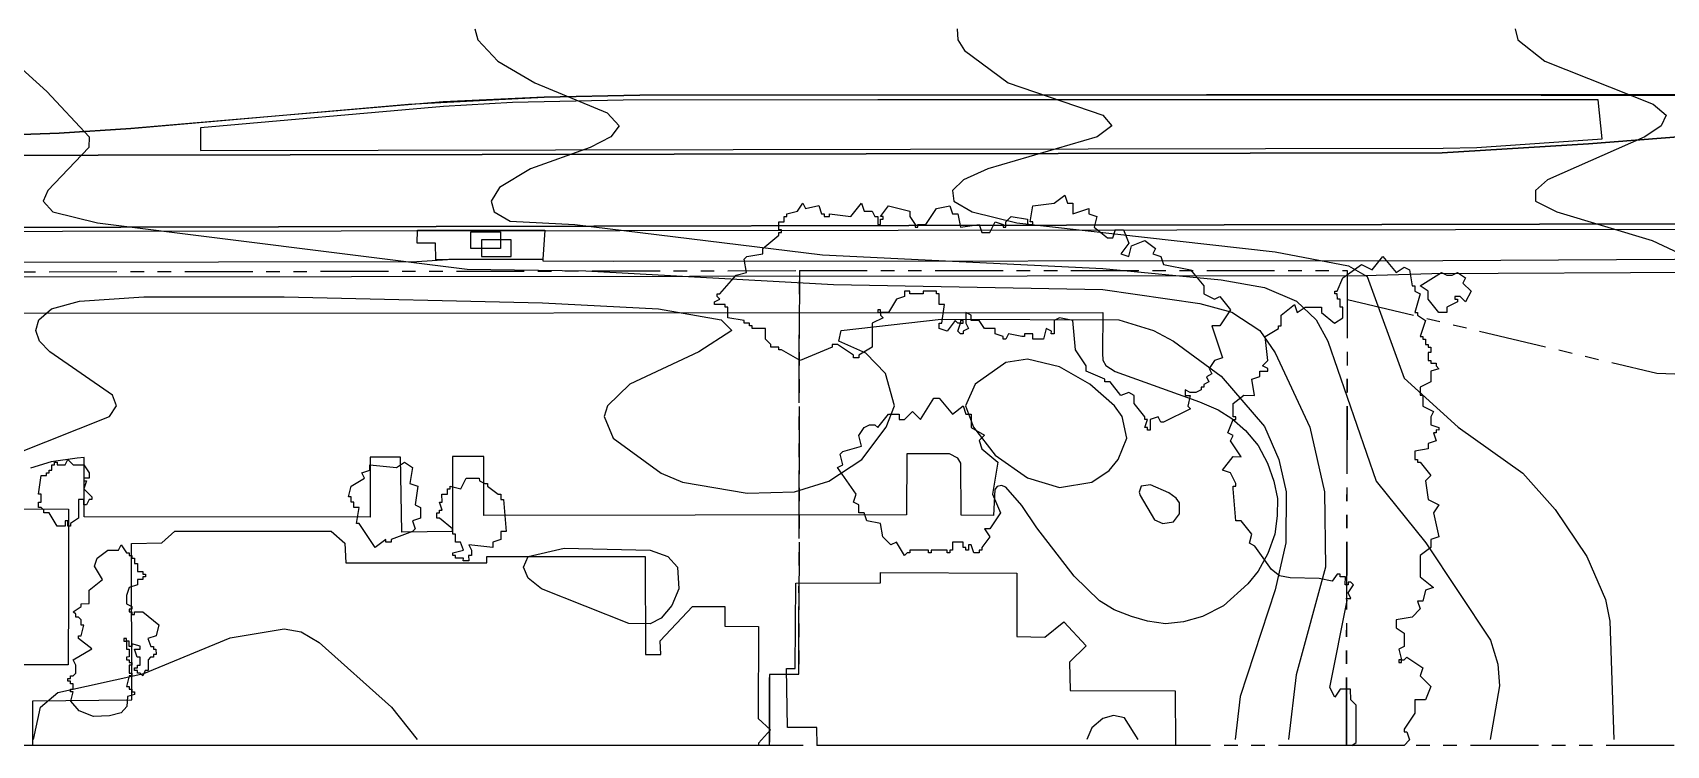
# Model space of a CAD drawing. Header units: metres. Extents: x -550 to 550, y -500 to 950.
# Drawn here: x -166.9 to -14.1, y -500 to -433.3 of the extents above; entities that cross this region are included whole.
import ezdxf

# ---------------------------------------------------------------- set-up
doc = ezdxf.new("R2010")
doc.units = ezdxf.units.M
doc.header["$LTSCALE"] = 2
doc.linetypes.add('PHANTOM', pattern=[6.35, 3.175, -0.635, 0.635, -0.635, 0.635, -0.635])
for name, color, linetype in [('SITE-BLDG-EXIST', 7, 'CONTINUOUS'), ('SITE-PARKING', 250, 'CONTINUOUS'), ('SITE-PROPERTY', 7, 'PHANTOM'), ('SITE-ROAD-CURB', 7, 'CONTINUOUS'), ('SITE-ROAD-PAVED', 7, 'CONTINUOUS'), ('SITE-TREE-CANOPY', 94, 'CONTINUOUS'), ('TOPO-CONTOUR-MAJOR', 8, 'CONTINUOUS'), ('TOPO-CONTOUR-MINOR', 9, 'CONTINUOUS')]:
    doc.layers.add(name, color=color, linetype=linetype)

msp = doc.modelspace()

# ---------------------------------------------------------------- linework, layer by layer
at = {"layer": 'SITE-BLDG-EXIST'}
for points in [[(-125.95, -451.94), (-123.19, -451.95), (-123.18, -453.49), (-125.94, -453.5)], [(-166.92, -495.82), (-157.65, -495.74), (-157.7, -481.12), (-154.87, -481.06), (-153.63, -479.94), (-139.01, -479.94), (-137.73, -481.07), (-137.66, -482.91), (-124.46, -482.91), (-124.46, -482.31), (-109.65, -482.32), (-109.61, -491.5), (-108.17, -491.49), (-108.23, -490.21), (-105.23, -486.99), (-102.21, -486.99), (-102.19, -488.85), (-99.06, -488.87), (-99.08, -497.48), (-97.94, -498.56), (-99.04, -499.8), (-99.04, -500), (-166.93, -500)], [(-93.58, -498.34), (-96.34, -498.34), (-96.44, -492.8), (-95.63, -492.8), (-95.56, -484.82), (-87.65, -484.8), (-87.63, -483.83), (-74.89, -483.88), (-74.87, -489.82), (-72.25, -489.86), (-70.5, -488.43), (-68.39, -490.7), (-69.95, -492.2), (-69.88, -494.87), (-60.06, -494.91), (-60.03, -500), (-93.57, -500)]]:
    msp.add_lwpolyline(points, close=True, dxfattribs=at)
at = {"layer": 'SITE-PARKING'}
for points in [[(-169.56, -459.55), (-66.85, -459.48), (-66.88, -463.29), (-66.83, -463.96), (-66.55, -464.45), (-65.68, -465.02), (-57.79, -467.84), (-56.04, -468.6), (-54.77, -469.42), (-53.48, -470.52), (-52.31, -471.94), (-51.43, -473.6), (-50.83, -475.27), (-50.51, -476.91), (-50.52, -478.51), (-50.74, -480.23), (-51.39, -482.04), (-52.3, -483.71), (-53.27, -484.88), (-55.56, -486.95), (-57.5, -487.94), (-59.3, -488.45), (-60.97, -488.64), (-62.65, -488.39), (-64.15, -487.93), (-65.78, -487.32), (-67.16, -486.47), (-69.51, -484.16), (-73, -479.65), (-74.41, -477.54), (-75.9, -475.82), (-76.31, -475.67), (-76.71, -475.77), (-76.95, -476.06), (-77.06, -478.49), (-80.08, -478.46), (-80.11, -473.58), (-80.39, -473.12), (-81.18, -472.73), (-85.18, -472.71), (-85.21, -478.43), (-124.75, -478.49), (-124.75, -472.97), (-127.66, -472.97), (-127.66, -480), (-132.4, -480.04), (-132.53, -473.04), (-135.38, -473.02), (-135.38, -478.63), (-162.11, -478.61), (-162.12, -473.06), (-162.79, -473.11), (-165.21, -473.46), (-167.13, -474.05)], [(-169.14, -477.87), (-163.6, -477.88), (-163.58, -485.75), (-163.62, -492.47), (-169.13, -492.46)]]:
    msp.add_lwpolyline(points, dxfattribs=at)
msp.add_lwpolyline([(-63.25, -475.75), (-63.43, -476.31), (-63.35, -476.61), (-61.99, -478.88), (-61.23, -479.25), (-60.24, -479.08), (-59.67, -478.33), (-59.67, -477.29), (-59.98, -476.85), (-60.67, -476.37), (-62.38, -475.61)], close=True, dxfattribs=at)
at = {"layer": 'SITE-PROPERTY'}
for points in [[(-223.77, -499.9), (-223.8, -463.32), (-223.65, -461.85), (-223.22, -460.42), (-222.51, -459.12), (-221.57, -457.98), (-220.42, -457.03), (-219.11, -456.32), (-217.69, -455.89), (-216.21, -455.74), (-95.22, -455.57), (-95.27, -493.34), (-98.02, -493.36), (-98.03, -500), (-223.77, -500)], [(-98.02, -493.36), (-95.27, -493.34), (-95.22, -455.57), (-43.97, -455.55), (-44.06, -500), (-98.03, -500)], [(-43.95, -458.28), (-15.02, -465.17), (12.06, -466.24), (12, -500), (-44.06, -500)], [(-43.95, -458.28), (-15.02, -465.17), (12.06, -466.24), (12, -500), (-44.06, -500)]]:
    msp.add_lwpolyline(points, close=True, dxfattribs=at)
at = {"layer": 'SITE-ROAD-CURB'}
for points in [[(33.17, -439.18), (100.64, -439.19), (119.35, -439.35), (119.48, -439.41), (119.5, -441.05), (46.87, -441.35), (10.16, -441.25), (-21.42, -443.7), (-35.09, -444.53), (-214.72, -444.87), (-218.92, -444.74), (-219.39, -444.61), (-219.68, -443.94), (-219.57, -443.26), (-219.18, -443.07), (-218.33, -443.04), (-169.77, -442.9), (-164.45, -442.69), (-157.76, -442.27), (-131.79, -439.98), (-119.1, -439.32), (-110.15, -439.15), (-84.86, -439.12)], [(-87.88, -439.59), (-111.71, -439.6), (-122.07, -439.82), (-128.52, -440.2), (-151.24, -442.21), (-151.23, -444.32), (-35.01, -444.11), (-31.87, -444.05), (-20.14, -443.23), (-20.49, -439.59)], [(-128.02, -454.53), (-129.23, -454.55), (-129.26, -453), (-130.96, -453), (-130.95, -451.78), (-119.02, -451.77), (-119.21, -454.51)], [(-124.96, -452.69), (-124.95, -454.26), (-122.19, -454.25), (-122.19, -452.69)], [(46.74, -454.7), (62.62, -455.91), (74.29, -457.21), (93.22, -459.84), (93.28, -461.92), (63.14, -457.93), (52.16, -456.96), (40.75, -456.25), (29.43, -455.95), (-11.28, -455.74), (-36.06, -455.88), (-42.31, -456.05), (-168.74, -456.17), (-168.11, -454.78), (-131.01, -454.72), (-128.13, -454.53), (-119.21, -454.51), (-119.21, -454.64), (-112.63, -454.68), (-35.04, -454.62), (19.12, -454.32), (22.33, -453.95), (33.82, -454.08)]]:
    msp.add_lwpolyline(points, close=True, dxfattribs=at)
for points in [[(-217.73, -451.64), (18.25, -451.13)], [(18.26, -451.7), (-216.29, -451.98)]]:
    msp.add_lwpolyline(points, dxfattribs=at)
at = {"layer": 'SITE-ROAD-PAVED'}
msp.add_lwpolyline([(-128.54, -439.78), (-157.76, -442.27), (-164.45, -442.69), (-169.77, -442.9), (-218.33, -443.04), (-219.18, -443.07), (-219.57, -443.26), (-219.68, -443.94), (-219.39, -444.61), (-218.92, -444.74), (-214.72, -444.87), (-35.09, -444.53), (-21.42, -443.7), (10.16, -441.25), (46.87, -441.35), (119.5, -441.05), (119.48, -439.41), (119.35, -439.35), (100.64, -439.19), (-4.17, -439.07), (-110.15, -439.15), (-119.1, -439.32)], close=True, dxfattribs=at)
msp.add_lwpolyline([(18.25, -451.13), (-217.73, -451.64), (-220.11, -452.19), (-223.07, -453.64), (-225.08, -455.41), (-226.55, -457.49), (-227.56, -460.03), (-227.97, -462.25), (-228.02, -465.69), (-227.88, -500), (-239.45, -500), (-239.56, -458.65), (-239.81, -457.18), (-240.82, -455.49), (-242.77, -453.94), (-245.2, -452.62), (-247.51, -451.85), (-249.63, -451.68), (-255.08, -451.62), (-373.97, -451.66)], dxfattribs=at)
at = {"layer": 'SITE-TREE-CANOPY'}
for points in [[(-87.65, -459.74), (-87.4, -459.99), (-88.4, -460.49), (-88.4, -462.74), (-89.65, -463.49), (-89.65, -463.74), (-90.15, -463.74), (-90.15, -463.49), (-91.65, -462.49), (-92.15, -462.49), (-92.15, -462.73), (-95.15, -463.99), (-96.9, -462.99), (-97.15, -462.99), (-97.15, -462.74), (-97.9, -462.74), (-97.9, -462.49), (-98.4, -461.99), (-98.4, -460.99), (-99.65, -460.99), (-99.65, -460.74), (-99.9, -460.74), (-99.9, -460.49), (-100.4, -460.49), (-100.4, -460.24), (-101.9, -459.98), (-101.9, -458.99), (-102.15, -458.99), (-102.15, -458.74), (-103.15, -458.74), (-103.15, -458.49), (-102.65, -458.24), (-102.9, -457.99), (-102.9, -457.74), (-102.65, -457.74), (-101.15, -455.99), (-100.16, -455.74), (-100.4, -454.49), (-100.15, -454.24), (-98.65, -453.99), (-98.65, -453.49), (-97.15, -452.24), (-97.15, -451.99), (-96.91, -451.99), (-96.9, -451.74), (-97.15, -451.74), (-97.15, -450.99), (-96.65, -450.99), (-96.65, -450.49), (-96.4, -450.49), (-96.4, -450.24), (-95.4, -449.99), (-94.9, -449.24), (-94.65, -449.74), (-93.4, -449.48), (-93.15, -450.24), (-92.9, -450.24), (-92.9, -450.49), (-92.4, -450.49), (-92.4, -450.24), (-90.4, -450.49), (-89.4, -449.24), (-89.15, -449.99), (-88.4, -449.99), (-88.15, -450.49), (-87.9, -450.49), (-87.9, -451.24), (-87.65, -451.24), (-87.65, -450.74), (-87.4, -450.74), (-87.4, -450.49), (-87.65, -450.49), (-86.9, -449.49), (-84.9, -449.99), (-84.9, -450.49), (-84.4, -451.24), (-84.4, -451.49), (-84.15, -451.49), (-84.15, -451.24), (-83.41, -451.24), (-82.4, -449.74), (-81.15, -449.49), (-80.9, -450.24), (-80.41, -450.24), (-80.15, -451.49), (-78.41, -451.24), (-78.15, -451.99), (-77.4, -451.99), (-76.9, -450.99), (-76.15, -451.24), (-76.15, -451.49), (-75.91, -451.49), (-75.9, -450.99), (-75.41, -450.49), (-73.9, -450.74), (-73.9, -451.23), (-73.4, -451.24), (-73.4, -450.99), (-73.65, -450.99), (-73.4, -449.49), (-71.4, -449.24), (-70.4, -448.49), (-70.15, -449.24), (-69.65, -449.24), (-69.65, -450.24), (-68.15, -449.74), (-68.15, -450.24), (-67.41, -450.49), (-67.65, -451.49), (-66.4, -452.49), (-65.91, -452.49), (-65.65, -451.73), (-64.9, -451.74), (-64.4, -452.99), (-65.16, -453.99), (-64.4, -454.24), (-64.15, -453.24), (-62.9, -452.74), (-61.9, -453.49), (-62.15, -453.99), (-61.41, -454.24), (-61.15, -454.99), (-58.65, -455.49), (-57.4, -456.99), (-57.4, -457.74), (-56.4, -458.24), (-55.9, -457.99), (-54.9, -459.24), (-55.9, -460.74), (-56.65, -460.73), (-55.65, -463.74), (-56.4, -463.99), (-56.9, -464.74), (-56.65, -465.24), (-57.15, -465.5), (-56.91, -465.98), (-57.4, -466.24), (-57.4, -466.48), (-57.65, -466.48), (-57.65, -466.74), (-58.15, -466.98), (-58.66, -466.99), (-59.15, -466.74), (-59.15, -467.24), (-58.66, -467.24), (-58.9, -468.24), (-58.65, -468.49), (-61.15, -469.74), (-61.41, -469.74), (-61.65, -469.24), (-62.4, -469.49), (-62.4, -470.49), (-62.65, -470.49), (-62.65, -470.24), (-62.9, -470.24), (-62.65, -469.49), (-62.9, -469.49), (-62.9, -469.24), (-63.9, -467.99), (-63.9, -467.24), (-64.4, -466.99), (-65.15, -467.24), (-66.15, -465.99), (-66.65, -465.99), (-66.65, -465.74), (-68.4, -464.99), (-68.4, -464.49), (-69.4, -462.99), (-69.65, -460.24), (-70.9, -459.99), (-71.4, -460.24), (-71.4, -461.49), (-71.66, -461.49), (-71.65, -461.24), (-72.15, -460.99), (-72.4, -461.99), (-73.4, -461.99), (-73.4, -461.49), (-74.16, -461.49), (-74.15, -461.73), (-74.4, -461.73), (-75.65, -461.49), (-75.91, -461.99), (-76.15, -461.99), (-76.15, -461.74), (-76.9, -461.49), (-76.9, -460.99), (-77.91, -460.98), (-78.4, -460.24), (-79.15, -460.24), (-79.15, -459.74), (-79.65, -459.49), (-79.65, -460.49), (-79.4, -460.99), (-79.9, -461.24), (-79.9, -461.49), (-80.15, -461.49), (-80.4, -461.24), (-80.15, -460.49), (-80.4, -460.49), (-80.65, -460.24), (-81.4, -461.24), (-82.15, -460.99), (-82.15, -460.49), (-81.9, -460.49), (-81.65, -458.74), (-82.15, -458.74), (-82.15, -457.74), (-82.4, -457.74), (-82.4, -457.49), (-83.65, -457.5), (-83.65, -457.74), (-84.9, -457.74), (-84.9, -457.49), (-85.4, -457.49), (-85.4, -457.99), (-86.15, -458.24), (-86.9, -459.49), (-87.65, -459.49)], [(-38.65, -491.99), (-38.4, -491.74), (-36.9, -492.74), (-37.15, -493.49), (-36.15, -494.49), (-36.65, -495.75), (-37.65, -495.74), (-37.65, -496.99), (-38.65, -498.49), (-38.65, -498.73), (-38.4, -498.74), (-38.16, -499.49), (-38.65, -500), (-43.54, -500), (-43.15, -499.74), (-43.15, -496.24), (-43.65, -495.74), (-43.66, -494.73), (-44.65, -494.74), (-45.15, -495.49), (-45.61, -494.59), (-43.98, -486.45), (-44.08, -486.24), (-43.65, -486.24), (-43.9, -485.74), (-43.4, -484.99), (-43.65, -484.73), (-43.9, -484.73), (-43.9, -484.99), (-44.16, -484.99), (-44.15, -484.24), (-44.65, -484.24), (-44.65, -483.99), (-44.91, -483.99), (-45.4, -484.62), (-46.61, -484.37), (-49.3, -484.33), (-50.31, -484.13), (-51.07, -483.53), (-52.61, -481.36), (-53.11, -481.07), (-52.9, -480.24), (-53.9, -478.99), (-54.4, -478.99), (-54.65, -475.99), (-54.65, -475.74), (-54.4, -475.74), (-54.4, -475.49), (-54.9, -474.49), (-55.65, -474.24), (-54.65, -472.98), (-53.9, -472.99), (-54.9, -471.49), (-54.65, -470.99), (-55.16, -470.74), (-54.66, -469.49), (-54.4, -469.49), (-54.4, -469.24), (-54.66, -469.24), (-54.65, -467.99), (-53.66, -467.23), (-52.65, -467.24), (-52.9, -465.73), (-52.15, -465.49), (-52.15, -464.99), (-51.4, -464.99), (-51.4, -464.74), (-51.9, -464.49), (-51.4, -463.99), (-51.65, -461.74), (-50.4, -460.99), (-50.4, -460.74), (-50.15, -460.74), (-50.15, -459.74), (-48.9, -458.74), (-48.65, -459.49), (-47.9, -458.99), (-46.4, -458.99), (-46.4, -459.49), (-45.16, -460.49), (-44.4, -459.99), (-44.4, -458.99), (-44.65, -458.99), (-44.65, -458.24), (-44.9, -458.24), (-44.91, -457.74), (-45.15, -457.74), (-45.15, -457.49), (-44.91, -457.49), (-44.4, -456.23), (-42.65, -454.99), (-41.65, -455.49), (-40.65, -454.24), (-39.4, -455.74), (-38.65, -455.24), (-38.15, -455.49), (-37.9, -456.99), (-37.65, -456.99), (-37.65, -457.49), (-37.15, -457.73), (-37.65, -459.49), (-37.4, -459.49), (-37.4, -459.74), (-36.65, -460.24), (-37.15, -461.74), (-36.9, -461.74), (-36.9, -461.98), (-36.65, -461.98), (-36.65, -462.49), (-36.4, -462.49), (-36.4, -462.74), (-36.15, -462.74), (-36.15, -463.24), (-36.4, -463.24), (-36.4, -463.99), (-36.15, -463.99), (-36.15, -464.24), (-35.65, -464.24), (-35.65, -464.49), (-35.41, -464.75), (-36.15, -464.99), (-36.15, -465.99), (-37.15, -466.49), (-37.15, -467.23), (-36.9, -467.23), (-36.9, -468.24), (-35.9, -468.74), (-36.16, -469.24), (-36.15, -469.99), (-35.41, -470.24), (-35.4, -470.49), (-35.65, -470.48), (-35.65, -470.74), (-35.9, -470.74), (-35.65, -471.49), (-36.4, -471.74), (-36.41, -472.24), (-37.65, -472.48), (-37.65, -473.24), (-37.4, -473.24), (-37.4, -473.49), (-37.15, -473.49), (-36.15, -474.74), (-36.66, -475.24), (-36.4, -476.99), (-35.4, -477.49), (-35.9, -478.24), (-35.41, -480.49), (-36.15, -480.74), (-36.15, -481.49), (-37.15, -482.24), (-37.15, -484.24), (-35.9, -485.23), (-36.65, -485.49), (-36.9, -486.49), (-37.4, -486.49), (-37.15, -487.23), (-37.9, -487.99), (-39.4, -488.24), (-39.41, -488.99), (-38.65, -489.49), (-38.65, -490.74), (-39.16, -490.99), (-38.9, -491.99)], [(-32.9, -456.24), (-33.15, -456.74), (-32.4, -457.49), (-32.9, -458.49), (-33.4, -457.98), (-33.9, -458), (-33.9, -458.24), (-33.65, -458.24), (-33.66, -458.48), (-34.65, -459), (-34.65, -459.48), (-35.41, -459.49), (-36.4, -458.24), (-36.4, -457.49), (-37.15, -456.99), (-35.15, -455.74), (-34.65, -455.99), (-34.15, -455.99), (-33.65, -455.74)], [(-87.65, -459.24), (-87.9, -459.24), (-87.9, -459.49), (-87.65, -459.49)], [(-79.9, -460.49), (-79.9, -460.24), (-80.15, -460.24), (-80.15, -460.49)], [(-80.9, -468.99), (-79.9, -468.23), (-79.65, -468.99), (-79.15, -468.99), (-79.15, -470.24), (-77.9, -470.98), (-78.4, -471.48), (-78.15, -472.24), (-76.65, -473.49), (-77.15, -476.49), (-76.4, -478.24), (-77.4, -479.74), (-77.9, -479.74), (-77.4, -480.49), (-78.15, -481.49), (-78.15, -481.74), (-78.4, -481.74), (-78.4, -481.99), (-78.9, -481.98), (-79.15, -481.24), (-79.4, -481.24), (-79.4, -481.74), (-79.65, -481.74), (-79.65, -481.49), (-79.9, -481.49), (-79.91, -480.99), (-80.9, -480.99), (-80.9, -481.74), (-81.15, -481.74), (-81.15, -481.99), (-81.4, -481.99), (-81.4, -481.74), (-82.91, -481.73), (-82.91, -481.99), (-83.15, -481.99), (-83.15, -481.73), (-84.9, -481.74), (-84.9, -481.99), (-85.15, -481.99), (-85.4, -482.24), (-86.15, -480.99), (-86.66, -481.24), (-87.41, -480.49), (-87.65, -479.24), (-88.9, -478.99), (-89.15, -478.24), (-89.65, -478.24), (-89.65, -477.49), (-90.15, -477.24), (-89.9, -476.49), (-91.65, -473.99), (-91.15, -473.74), (-91.41, -472.74), (-91.15, -472.49), (-89.4, -471.99), (-89.65, -470.99), (-89.15, -470.24), (-88.65, -469.99), (-88.15, -469.99), (-87.9, -470.24), (-86.9, -468.99), (-85.9, -468.99), (-85.9, -469.49), (-85.4, -469.5), (-84.65, -468.74), (-83.9, -469.49), (-82.65, -467.49), (-82.15, -467.49)], [(-163.15, -473.74), (-162.15, -473.74), (-161.66, -474.49), (-161.65, -474.99), (-162.15, -474.99), (-162.15, -475.24), (-161.9, -475.24), (-162.15, -475.99), (-161.41, -476.74), (-161.41, -476.99), (-161.65, -476.99), (-161.91, -477.49), (-162.15, -477.49), (-162.15, -476.99), (-162.65, -476.99), (-162.65, -478.74), (-163.4, -479.24), (-163.4, -479.49), (-163.65, -479.49), (-163.65, -478.99), (-163.9, -478.99), (-163.9, -479.49), (-164.65, -479.49), (-165.4, -478.24), (-165.9, -478.24), (-165.9, -477.99), (-166.15, -477.74), (-166.4, -477.74), (-166.4, -477.24), (-166.15, -477.24), (-166.15, -476.5), (-166.41, -476.49), (-166.15, -474.74), (-165.65, -474.74), (-165.65, -474.49), (-165.41, -474.49), (-165.41, -474.24), (-165.15, -474.24), (-165.15, -473.74), (-164.9, -473.74), (-164.91, -473.49), (-164.65, -473.49), (-164.65, -473.74), (-163.9, -473.74), (-163.66, -473.24)], [(-131.65, -475.48), (-130.9, -475.74), (-131.15, -477.49), (-130.65, -477.74), (-130.65, -478.75), (-131.4, -478.99), (-131.15, -479.73), (-131.4, -479.99), (-133.4, -480.74), (-133.4, -480.99), (-133.9, -480.99), (-133.9, -480.74), (-134.91, -481.49), (-136.41, -479.24), (-136.65, -479.24), (-136.4, -477.74), (-136.9, -477.74), (-136.9, -477.24), (-137.15, -477.23), (-137.15, -476.73), (-137.4, -476.75), (-137.15, -475.74), (-135.9, -474.99), (-136.15, -474.49), (-135.4, -474.24), (-135.4, -473.74), (-132.9, -473.99), (-132.15, -473.49), (-131.41, -473.99)], [(-124.65, -475.49), (-124.4, -475.49), (-124.41, -475.74), (-123.4, -476.49), (-123.15, -476.49), (-123.15, -476.99), (-122.9, -476.99), (-122.66, -479.99), (-123.15, -479.99), (-123.15, -480.74), (-123.9, -480.99), (-123.9, -481.49), (-126.15, -481.24), (-125.9, -481.74), (-125.9, -482.24), (-126.16, -482.24), (-126.15, -482.74), (-126.66, -482.74), (-126.65, -482.49), (-127.4, -482.49), (-127.4, -482.24), (-127.65, -482.24), (-127.65, -481.99), (-126.65, -481.74), (-126.91, -480.99), (-127.4, -480.99), (-127.4, -480.24), (-127.65, -480.24), (-127.66, -479.74), (-128.9, -478.74), (-129.15, -478.74), (-129.15, -478.24), (-128.9, -478.24), (-128.9, -477.99), (-128.65, -477.99), (-128.9, -477.23), (-128.65, -477.24), (-128.66, -476.49), (-128.15, -476.49), (-128.15, -475.99), (-127.9, -475.99), (-127.9, -475.73), (-126.9, -475.99), (-126.4, -474.99), (-125.16, -474.99), (-125.15, -475.24)], [(-158.15, -490.74), (-158.15, -490.99), (-157.9, -490.99), (-157.9, -491.73), (-158.15, -491.75), (-158.15, -491.99), (-157.9, -491.99), (-157.9, -492.24), (-157.65, -492.24), (-157.66, -492.49), (-157.9, -492.49), (-157.9, -493.24), (-157.65, -493.24), (-157.65, -493.49), (-157.9, -493.49), (-158.15, -494.49), (-157.9, -494.49), (-157.9, -494.74), (-157.65, -494.74), (-157.65, -494.99), (-157.41, -494.99), (-157.4, -495.24), (-158.06, -495.44), (-158.12, -496.35), (-158.67, -496.95), (-159.74, -497.23), (-161.24, -497.29), (-162.58, -496.78), (-163.38, -495.88), (-163.15, -494.99), (-163.4, -494.99), (-163.4, -494.74), (-163.15, -494.74), (-163.15, -494.24), (-163.4, -494.24), (-163.4, -493.99), (-163.65, -493.98), (-163.65, -493.74), (-163.4, -493.74), (-163.4, -493.48), (-163.16, -493.48), (-162.9, -493.24), (-162.9, -492.5), (-163.15, -491.99), (-161.4, -490.98), (-162.65, -489.99), (-162.65, -489.74), (-162.4, -489.74), (-162.15, -488.74), (-162.4, -488.74), (-162.4, -488.24), (-162.65, -487.99), (-162.9, -487.99), (-162.9, -487.73), (-163.15, -487.49), (-162.4, -486.99), (-162.4, -486.75), (-161.65, -486.73), (-161.65, -485.49), (-160.4, -484.49), (-161.15, -483.24), (-160.9, -482.49), (-159.9, -481.74), (-158.9, -481.74), (-158.65, -481.24), (-158.15, -481.99), (-157.9, -481.99), (-157.9, -482.23), (-157.66, -482.24), (-157.66, -482.49), (-157.4, -482.49), (-157.4, -482.99), (-157.15, -482.99), (-157.15, -483.74), (-156.65, -483.74), (-156.65, -483.99), (-156.4, -483.99), (-156.4, -484.24), (-156.65, -484.24), (-156.65, -484.49), (-157.15, -484.49), (-157.15, -484.99), (-157.91, -485.24), (-158.15, -485.99), (-158.15, -486.74), (-157.65, -486.99), (-157.66, -487.24), (-157.9, -487.24), (-157.9, -487.49), (-157.66, -487.49), (-157.66, -487.74), (-157.4, -487.74), (-157.4, -487.49), (-156.65, -487.49), (-155.15, -488.73), (-155.4, -489.74), (-156.16, -489.99), (-155.9, -490.74), (-155.65, -490.74), (-155.65, -490.99), (-155.41, -490.99), (-155.4, -491.49), (-155.65, -491.49), (-155.65, -491.74), (-155.91, -491.74), (-156.15, -491.99), (-156.15, -492.99), (-156.41, -492.99), (-156.65, -493.49), (-156.9, -493.24), (-157.15, -493.24), (-157.15, -492.99), (-157.4, -492.99), (-157.4, -492.74), (-157.15, -492.74), (-157.15, -492.49), (-156.9, -492.49), (-156.9, -491.74), (-157.16, -491.74), (-157.4, -490.99), (-156.9, -490.99), (-156.9, -490.73), (-157.65, -490.49), (-157.65, -490.74), (-157.91, -490.74), (-157.9, -490.24), (-158.15, -490.24)], [(-158.15, -489.99), (-158.4, -489.99), (-158.4, -490.24), (-158.15, -490.24)], [(-39.15, -491.99), (-39.15, -492.24), (-38.9, -492.24), (-38.9, -491.99)]]:
    msp.add_lwpolyline(points, close=True, dxfattribs=at)
at = {"layer": 'TOPO-CONTOUR-MAJOR'}
for points in [[(-168.62, -472.74), (-159.76, -469.23), (-159.11, -468.22), (-159.48, -467.21), (-165.34, -463.18), (-166.31, -462.17), (-166.65, -461.16), (-166.35, -460.16), (-165.17, -459.15), (-162.57, -458.44), (-156.53, -458.01), (-143.43, -458.02), (-119.24, -458.59), (-108.39, -459.15), (-102.54, -460.16), (-101.55, -461.16), (-104.64, -463.18), (-111.07, -466.2), (-113.16, -468.22), (-113.48, -469.23), (-112.63, -471.24), (-108.16, -474.53), (-106.15, -475.37), (-100.1, -476.4), (-95.69, -476.28), (-92.48, -475.27), (-89.38, -473.26), (-87.09, -470.23), (-86.34, -468.22), (-87.16, -465.19), (-89.02, -463.29), (-91.52, -462.17), (-91.3, -461.16), (-81.96, -460.12), (-65.35, -460.16), (-62.11, -461.16), (-60.23, -462.17), (-55.77, -465.44), (-51.73, -470.15), (-50.38, -473.26), (-49.7, -476.28), (-49.72, -481.05), (-50.73, -485.43), (-53.99, -495.42), (-54.47, -499.45)], [(-63.53, -499.45), (-64.8, -497.44), (-65.84, -497.21), (-66.85, -497.48), (-67.86, -498.35), (-68.34, -499.45)]]:
    msp.add_lwpolyline(points, dxfattribs=at)
msp.add_lwpolyline([(-75.92, -464.17), (-78.77, -466.2), (-79.67, -468.22), (-78.94, -470.23), (-76.92, -472.84), (-73.9, -474.96), (-70.88, -475.87), (-67.86, -475.37), (-66.26, -474.26), (-65.4, -473.26), (-64.59, -471.24), (-65.02, -469.23), (-65.74, -468.22), (-68.06, -466.2), (-70.88, -464.58), (-73.9, -463.84)], close=True, dxfattribs=at)
at = {"layer": 'TOPO-CONTOUR-MINOR'}
for points in [[(-170.98, -433.96), (-165.6, -438.79), (-161.67, -443.03), (-161.69, -444.03), (-165.51, -448.07), (-165.96, -449.07), (-165.04, -450.08), (-160.88, -451.09), (-126.3, -455.44), (-115.21, -455.58), (-92.04, -456.88), (-66.85, -457.33), (-57.78, -458.64), (-54.76, -459.45), (-52.16, -461.16), (-50.73, -463.25), (-47.49, -470.23), (-46.09, -476.28), (-46.01, -483.33), (-48.74, -493.41), (-49.47, -499.45)], [(-125.57, -432.95), (-125.29, -433.96), (-123.42, -435.97), (-119.96, -437.99), (-113.2, -440.79), (-112.08, -442.02), (-112.87, -443.03), (-114.79, -444.03), (-120.36, -446.05), (-123.28, -447.78), (-124.06, -449.07), (-123.77, -450.08), (-122.27, -450.94), (-116.22, -451.25), (-93.05, -454.08), (-66.85, -455.37), (-55.77, -456.44), (-51.73, -457.16), (-48.71, -458.42), (-46.88, -460.16), (-45.79, -462.17), (-41.28, -475.27), (-36.62, -481.06), (-30.57, -490.17), (-29.88, -492.4), (-29.75, -494.42), (-30.6, -499.45)], [(-80.45, -432.95), (-80.39, -433.96), (-79.78, -434.97), (-75.69, -437.99), (-66.83, -441.01), (-66.01, -442.02), (-67.37, -443.03), (-77.61, -446.05), (-79.88, -447.06), (-80.91, -448.07), (-80.78, -449.07), (-79.06, -450.08), (-74.89, -451.09), (-50.73, -453.81), (-43.87, -455.12), (-42.1, -456.13), (-38.64, -465.64), (-33.6, -470.22), (-27.55, -474.54), (-24.53, -477.94), (-21.58, -482.32), (-19.82, -486.35), (-19.41, -488.37), (-19.05, -499.45)], [(-28.27, -432.95), (-28.02, -433.96), (-25.48, -435.97), (-15.35, -440), (-14.14, -441.01), (-14.62, -442.02), (-16.15, -443.03), (-25.25, -447.06), (-26.38, -448.07), (-26.37, -449.07), (-24.38, -450.08), (-15.46, -452.74), (-9.41, -455.59)], [(-166.86, -499.45), (-166.2, -496.43), (-164.59, -495.05), (-156.53, -493.27), (-148.47, -489.95), (-143.43, -489.1), (-141.84, -489.38), (-140.13, -490.38), (-133.38, -496.43), (-130.98, -499.45)]]:
    msp.add_lwpolyline(points, dxfattribs=at)
msp.add_lwpolyline([(-120.58, -482.32), (-117.23, -481.53), (-109.17, -481.73), (-107.53, -482.32), (-106.62, -483.33), (-106.51, -485.35), (-107.15, -486.91), (-108.16, -488.11), (-109.17, -488.64), (-111.18, -488.61), (-119.33, -485.35), (-120.6, -484.34), (-121.04, -483.33)], close=True, dxfattribs=at)

doc.saveas('drawing.dxf')
